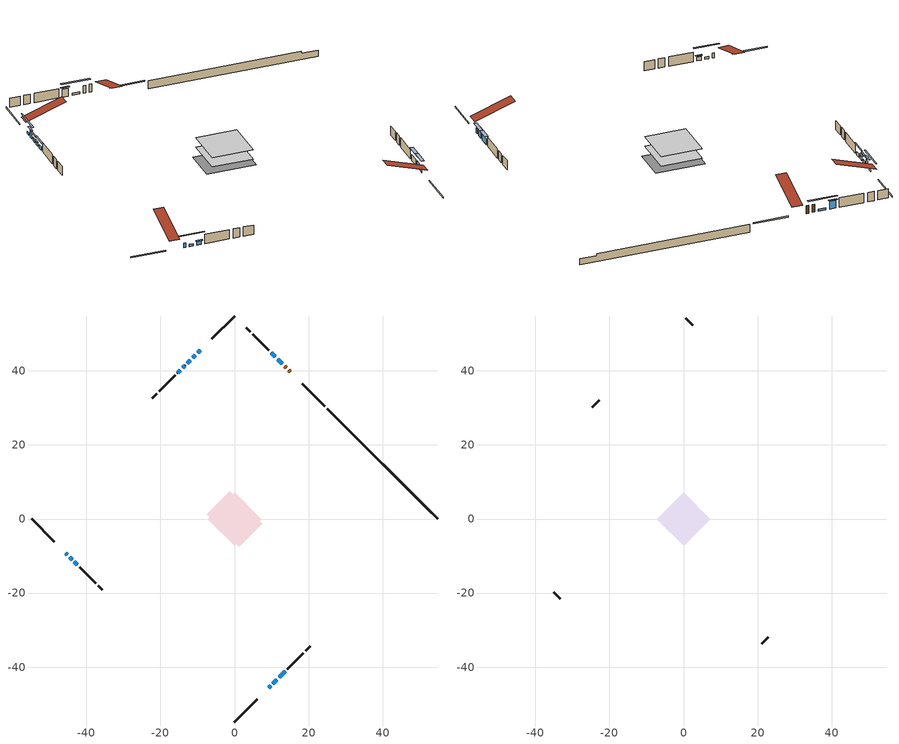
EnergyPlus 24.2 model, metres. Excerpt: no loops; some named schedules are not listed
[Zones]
conditioned space
 floor adiabatic (AdiabaticFloorConstruction): -7.27,0 0,7.27 7.27,0 0,-7.27 z0.61
 floor foundation (Slab1 construction): -7.45,1.25 -1.25,7.45 7.45,-1.25 1.25,-7.45 z-1.49
 wall outside (RimJoist1 construction): 0,-54.8 6.11,-48.69 / -54.8,0 -48.69,-6.11 / 0,54.8 -6.11,48.69 / 24.34,30.47 18.23,36.58 z0.61:0.91
 wall outside (AdiabaticWallConstruction 1): 15.05,39.76 14.64,40.16 / 13.99,40.81 13.57,41.23 z0.61:2.64
 wall outside (AdiabaticWallConstruction): 9.29,-45.51 9.72,-45.08 / -45.51,-9.29 -45.17,-9.63 z0.61:1.83; 12.92,41.89 11.62,43.18 / -9.29,45.51 -9.94,44.86 / -44.51,-10.29 -43.86,-10.94 z0.61:1.2; 10.96,43.84 9.89,44.91 z0.61:2.69; -10.59,44.21 -11.31,43.49 z0.61:2.49; -11.97,42.83 -12.71,42.09 / -14.65,40.15 -15.39,39.41 z0.61:1.5; -13.36,41.44 -13.99,40.81 z0.61:1.53; 10.38,-44.42 11.42,-43.38 / 12.08,-42.72 13.64,-41.16 z0.61:2.16; -43.21,-11.59 -42.47,-12.33 z0.61:1.55
 wall outside (Wall1 construction): 14.3,-40.5 18.61,-36.19 / -41.81,-12.99 -37.5,-17.3 / -16.04,38.76 -20.36,34.44 / 9.23,45.57 4.91,49.89 z0.61:3.05
 wall outside (Wall2 construction): 19.27,-35.53 20.41,-34.39 / -36.84,-17.96 -35.7,-19.1 / -21.02,33.78 -22.15,32.65 / 4.26,50.54 3.12,51.68 z0.61:3.05
 wall foundation (FoundationWall1 construction): 24.99,29.81,-1.49 24.99,29.81,0.61 51.82,2.98,0.61 51.82,2.98,0.1 54.8,0,0.1 54.8,0,-1.49
 window (WindowConstruction 8): 9.29,-45.51 9.72,-45.08 z0.61:1.83
 window (WindowConstruction 9): -45.51,-9.29 -45.17,-9.63 z0.61:1.83
 window (WindowConstruction 10): 12.91,41.89 11.62,43.18 z0.61:1.2
 window (WindowConstruction 11): -9.29,45.51 -9.94,44.86 z0.61:1.2
 window (WindowConstruction 12): -44.51,-10.29 -43.86,-10.94 z0.61:1.2
 window (WindowConstruction): 10.96,43.84 9.89,44.91 z0.61:2.69
 window (WindowConstruction 1): -10.59,44.21 -11.31,43.49 z0.61:2.49
 window (WindowConstruction 2): -11.97,42.83 -12.71,42.09 z0.61:1.5
 window (WindowConstruction 3): -13.36,41.44 -13.99,40.81 z0.61:1.52
 window (WindowConstruction 4): -14.65,40.15 -15.39,39.41 z0.61:1.5
 window (WindowConstruction 5): 10.38,-44.42 11.42,-43.38 z0.61:2.16
 window (WindowConstruction 6): 12.08,-42.72 13.64,-41.16 z0.61:2.16
 window (WindowConstruction 7): -43.21,-11.59 -42.47,-12.33 z0.61:1.55
 door (Door): 15.05,39.76 14.64,40.16 z0.61:2.64
 door (Door 1): 13.99,40.81 13.57,41.23 z0.61:2.64
 ceiling adiabatic (AdiabaticFloorConstruction): 0,-7.27 7.27,0 0,7.27 -7.27,0 z0.61
attic - vented
 floor to conditioned space (Floor1 construction Reversed): -7.27,0 0,7.27 7.27,0 0,-7.27 z3.05
 wall outside (Wall3 construction): 21.06,-33.74 22.87,-31.93 / -35.05,-19.75 -33.24,-21.56 / -22.81,31.99 -24.62,30.18 / 2.46,52.34 0.66,54.14 z0.61:3.05
 roof outside (Roof1 construction): 8.63,-46.17,3.05 1.55,-39.08,6.39 -0.32,-40.95,6.39 6.77,-48.03,3.05; -46.17,-8.63,3.05 -39.08,-1.55,6.39 -40.95,0.32,6.39 -48.03,-6.77,3.05; -8.63,46.17,3.05 -1.55,39.08,6.39 0.32,40.95,6.39 -6.77,48.03,3.05; 15.7,39.1,3.05 8.62,32.01,6.39 10.48,30.15,6.39 17.57,37.23,3.05
shading: 9.68,45.12 14.85,39.95 15.16,40.25 9.99,45.42 z3.94; -12.09,42.71 -7.13,47.67 -7.34,47.88 -12.31,42.92 z4.25; -41.93,-12.87 -46.45,-8.35 -46.75,-8.66 -42.23,-13.18 z3.94; 9.68,45.13 11.18,43.63 11.48,43.93 9.98,45.43 z2.99; -11.74,43.06 -10.16,44.64 -10.37,44.85 -11.95,43.27 z3.1; -13.57,41.23 -11.11,43.69 -11.32,43.91 -13.78,41.44 z2.72; -14.2,40.6 -13.15,41.65 -13.36,41.86 -14.42,40.81 z1.82; -16.46,38.34 -13.57,41.23 -13.79,41.44 -16.67,38.55 z3.02; 12.28,-42.52 9.52,-45.28 10.05,-45.82 12.82,-43.06 z3.38; 14.5,-40.3 11.21,-43.59 11.75,-44.12 15.04,-40.84 z3.38; -42.26,-12.54 -43.42,-11.38 -43.72,-11.69 -42.56,-12.84 z1.85
[Building]
Building 1: Terrain=Suburbs
[Site:Location]
Mont Joli AP_QC: Latitude {deg}=48.61; Longitude {deg}=-68.21; Time Zone {hr}=-5; Elevation {m}=52; Keep Site Location Information=Yes
[Site:GroundTemperature:Shallow]
-0.843868, -3.04892, -3.2255, -2.1791, 2.02165, 6.20283, 9.82768, 12.1239, 12.319, 10.4514, 6.91898, 2.86606
[Site:WaterMainsTemperature]
Calculation Method=Schedule; Temperature Schedule=mains temperature schedule
[Material] Roughness=Rough; Thermal Absorptance=0.9
Name | Thickness {m} | Conductivity {W/m-K} | Density {kg/m3} | Specific Heat {J/kg-K} | Solar Absorptance | Visible Absorptance
asphalt or fiberglass shingles | 0.00635 | 0.162714 | 1121.4 | 1465.45 | 0.4 | 0.4
ceiling loosefill ins | 0.0846667 | 0.0480833 | 16.02 | 1046.75 | 0.7 | 0.7
ceiling stud and cavity | 0.1397 | 0.615002 | 65.682 | 1177.47 | 0.7 | 0.7
concrete 4.0 in. | 0.1016 | 1.803125 | 2242.8 | 837.4 | 0.7 | 0.7
concrete 8.0 in. | 0.2032 | 1.803125 | 2242.8 | 837.4 | 0.7 | 0.7
door material | 0.04445 | 0.0451087 | 512.64 | 1214.23 | 0.7 | 0.7
exterior vertical ins | 0.0421978 | 0.029427 | 32.04 | 1214.23 | 0.7 | 0.7
floor covering | 0.0127 | 0.0433444 | 54.468 | 1339.84 | 0.6 | 0.6
floor rigid ins; wall rigid ins 1 | 0.512978 | 0.029427 | 32.04 | 1214.23 | 0.7 | 0.7
floor stud and cavity | 0.1397 | 1.75129 | 37.0049 | 1207.88 | 0.7 | 0.7
furniture material conditioned space 1 | 0.1524 | 0.115458 | 640.8 | 1214.23 | 0.6 | 0.6
gypsum board | 0.0127 | 0.160291 | 801 | 837.4 | 0.6 | 0.6
gypsum board 1 | 0.0127 | 0.160291 | 801 | 837.4 | 0.7 | 0.7
osb sheathing 0.5 in. | 0.0127 | 0.115458 | 512.64 | 1214.23 | 0.7 | 0.7
osb sheathing 0.75 in. | 0.01905 | 0.115458 | 512.64 | 1214.23 | 0.7 | 0.7
osb sheathing 2.0 in. | 0.0508 | 0.115458 | 512.64 | 1214.23 | 0.7 | 0.7
rim joist stud and cavity | 0.0508 | 0.0293316 | 125.044 | 1163.47 | 0.6 | 0.6
wall rigid ins | 0.051816 | 0.029427 | 32.04 | 1214.23 | 0.7 | 0.7
wall stud and cavity | 0.1397 | 0.0865195 | 139.0536 | 1170.24 | 0.7 | 0.7
wall stud and cavity 1 | 0.1397 | 0.0887454 | 139.0536 | 1170.24 | 0.7 | 0.7
wall stud and cavity 2 | 0.0889 | 6.1454 | 50.32683 | 1063.81 | 0.6 | 0.6
wall stud and cavity 3 | 0.0889 | 0.380278 | 52.3479 | 1209.89 | 0.7 | 0.7
wall stud and cavity 4 | 0.0889 | 0.391764 | 83.0341 | 1211.67 | 0.7 | 0.7
wood siding | 0.0254 | 0.102417 | 544.68 | 1172.36 | 0.4 | 0.4
wood siding 1 | 0.00254 | 0.102417 | 544.68 | 1172.36 | 0.4 | 0.4
wood siding 2; wood siding 3; wood siding 4 | 0.0254 | 0.102417 | 544.68 | 1172.36 | 0.7 | 0.7
[WindowMaterial:SimpleGlazingSystem]
Name | U-Factor {W/m2-K} | Solar Heat Gain Coefficient
WindowMaterial | 1.70283 | 0.41
WindowMaterial 1 | 1.32922 | 0.41
WindowMaterial 10 | 3.00026 | 0.5
WindowMaterial 2 | 1.51546 | 0.34
WindowMaterial 3 | 1.53533 | 0.34
WindowMaterial 4 | 1.76472 | 0.42
WindowMaterial 5 | 1.72725 | 0.43
WindowMaterial 6 | 1.50581 | 0.35
WindowMaterial 7 | 2.96789 | 0.62
WindowMaterial 8 | 2.97584 | 0.61
WindowMaterial 9 | 1.62504 | 0.3
[Construction]
AdiabaticFloorConstruction: floor stud and cavity, floor rigid ins, osb sheathing 0.75 in., floor covering
AdiabaticWallConstruction: wood siding 3, wall rigid ins 1, wall stud and cavity 3, gypsum board
AdiabaticWallConstruction 1: wood siding 4, wall rigid ins 1, wall stud and cavity 3, gypsum board
Door; Door 1: door material
Floor1 construction Reversed: gypsum board, ceiling stud and cavity, ceiling loosefill ins
FoundationWall1 construction: concrete 8.0 in., gypsum board 1
furniture construction conditioned space 1: furniture material conditioned space 1
PartitionWallConstruction: gypsum board, wall stud and cavity 4, gypsum board
RimJoist1 construction: wood siding 2, osb sheathing 2.0 in., rim joist stud and cavity
Roof1 construction: asphalt or fiberglass shingles
Slab1 construction: concrete 4.0 in.
Wall1 construction: wood siding, wall rigid ins, osb sheathing 0.5 in., wall stud and cavity, gypsum board
Wall2 construction: wood siding, wall rigid ins, osb sheathing 0.5 in., wall stud and cavity 1, gypsum board
Wall3 construction: wood siding 1, wall stud and cavity 2
WindowConstruction: WindowMaterial
WindowConstruction 1: WindowMaterial 1
WindowConstruction 10; WindowConstruction 11: WindowMaterial 9
WindowConstruction 12: WindowMaterial 10
WindowConstruction 2; WindowConstruction 4: WindowMaterial 2
WindowConstruction 3: WindowMaterial 3
WindowConstruction 5: WindowMaterial 4
WindowConstruction 6: WindowMaterial 5
WindowConstruction 7: WindowMaterial 6
WindowConstruction 8: WindowMaterial 7
WindowConstruction 9: WindowMaterial 8
[Zone] Multiplier=1; Part of Total Floor Area=Yes
Name | Volume {m3}
attic - vented | 57.3558
conditioned space | 503.7
[Space]
Name | Zone | Volume {m3}
attic - vented 1 | attic - vented | 57.3558
conditioned space 1 | conditioned space | 503.7
[ZoneInfiltration:EffectiveLeakageArea]
infil attic - vented 1: Zone or Space=attic - vented 1; Schedule=Always On Discrete; Effective Air Leakage Area {cm2}=3680; Stack Coefficient=0.000401785; Wind Coefficient=1.35431e-05
[ZoneMixing]
whole house fan mix: Zone or Space=attic - vented; Schedule=Always On Continuous; Design Flow Rate Calculation Method=Flow/Zone; Design Flow Rate {m3/s}=0; Source Zone or Space=conditioned space
[SurfaceProperty:ExposedFoundationPerimeter]
Slab1: Exposed Perimeter Calculation Method=TotalExposedPerimeter; Total Exposed Perimeter {m}=42.155
[InternalMass] Zone or ZoneList=conditioned space; Space or SpaceList=conditioned space 1
Name | Construction | Surface Area {m2}
furniture mass conditioned space 1 | furniture construction conditioned space 1 | 85.4919
partition wall mass | PartitionWallConstruction | 213.73
[Lights]
interior lighting: Zone or ZoneList or Space or SpaceList=conditioned space 1; Schedule=interior lighting schedule; Design Level Calculation Method=LightingLevel; Lighting Level {W}=343.2; Return Air Fraction=0; Fraction Radiant=0.6; Fraction Visible=0.2; Fraction Replaceable=1
[People]
occupants: Zone or ZoneList or Space or SpaceList=conditioned space 1; Number of People Schedule=occupants schedule; Number of People Calculation Method=People; Number of People=3; Fraction Radiant=0.314171; Sensible Heat Fraction=0.56303; Activity Level Schedule=occupants activity schedule; Carbon Dioxide Generation Rate {m3/s-W}=0; Enable ASHRAE 55 Comfort Warnings=No; Mean Radiant Temperature Calculation Type=EnclosureAveraged
[ElectricEquipment] Zone or ZoneList or Space or SpaceList=conditioned space 1; Design Level Calculation Method=EquipmentLevel
Name | Schedule | Design Level {W} | Fraction Latent | Fraction Radiant | Fraction Lost
clothes dryer | clothes dryer schedule | 140.772 | 0.015 | 0.081 | 0.85
clothes washer | clothes washer schedule | 32.1985 | 0.03 | 0.162 | 0.7
cooking range | cooking range schedule | 215.147 | 0.08 | 0.432 | 0.2
dishwasher | dishwasher schedule | 66.8632 | 0.3 | 0.18 | 0.4
fridge | fridge schedule | 72.9452 | 0 | 0.6 | 0
mech vent bath fan 0 | mech vent bath fan 0 schedule | 100 | 0 | 0 | 1
mech vent house fan | mech vent house fan schedule | 0 | 0 | 0 | 1
mech vent house fan cfis | mech vent house fan cfis schedule | 0 | 0 | 0 | 0
mech vent range fan 0 | mech vent range fan 0 schedule | 150 | 0 | 0 | 1
misc plug loads | misc plug loads schedule | 494.7 | 0.045 | 0.513 | 0.1
whole house fan | Always On Discrete | 0 | 0 | 0 | 1
[OtherEquipment] Zone or ZoneList or Space or SpaceList=conditioned space 1; Design Level Calculation Method=EquipmentLevel
Name | Fuel Type | Schedule | Design Level {W} | Fraction Latent | Fraction Radiant | Fraction Lost
clothes dryer 1 | Electricity | clothes dryer schedule | 0 | 0.015 | 0.081 | 0.85
cooking range 1 | Electricity | cooking range schedule | 0 | 0.08 | 0.432 | 0.2
general water use latent | None | general water use schedule | 62.594 | 1 | 0 | 0
general water use sensible | None | general water use schedule | -61.6891 | 0 | 0.6 | 0
mech vent house fan latent load | None | Always On Discrete | 0 | 1 | 0 | 0
mech vent house fan sensible load | None | Always On Discrete | 0 | 0 | 0 | 0
water heater energy adjustment1 | Electricity | Always On Discrete | 0.01 | 0 | 0 | 1
[ZoneInfiltration:DesignFlowRate] Zone or ZoneList or Space or SpaceList=conditioned space 1; Schedule=Always On Discrete; Design Flow Rate Calculation Method=Flow/Zone; Design Flow Rate {m3/s}=0
infil flow; natural vent flow; whole house fan flow
[Foundation:Kiva]
Foundation Kiva 1: Initial Indoor Air Temperature {C}=18; Wall Height Above Grade {m}=0.609996; Wall Depth Below Slab {m}=0.2032; Custom Block Material Name 1=exterior vertical ins; Custom Block Depth 1 {m}=2.10001; Custom Block X Position 1 {m}=0.2159; Custom Block Z Position 1 {m}=0
[Foundation:Kiva:Settings]
Soil Conductivity {W/m-K}=0.849921; Soil Density {kg/m3}=1842.3; Soil Specific Heat {J/kg-K}=418.7; Ground Solar Absorptivity=0.9; Ground Thermal Absorptivity=0.9; Ground Surface Roughness {m}=0.03; Far-Field Width {m}=40; Deep-Ground Boundary Condition=ZeroFlux; Deep-Ground Depth {m}=40; Minimum Cell Dimension {m}=0.2; Maximum Cell Growth Coefficient=3; Simulation Timestep=Timestep
[Exterior:Lights]
exterior lighting: Schedule=exterior lighting schedule; Design Level {W}=75.6
[Schedule:Constant]
Name | Hourly Value
Always On Continuous; mech vent house fan schedule; mech vent house fan cfis schedule; Always On Discrete | 1
occupants activity schedule | 117.228
fridge schedule | 0
[Schedule:Week:Daily]
interior lighting schedule Week Rule - Jan1-Jan27: interior lighting schedule day, interior lighting schedule day, interior lighting schedule day, interior lighting schedule day, interior lighting schedule day, interior lighting schedule day, interior lighting schedule day, interior lighting schedule default day, interior lighting schedule default day, interior lighting schedule default day, interior lighting schedule default day, interior lighting schedule default day
interior lighting schedule Week Rule - Jan28-Feb3: interior lighting schedule day, interior lighting schedule day, interior lighting schedule day, interior lighting schedule day, interior lighting schedule day 1, interior lighting schedule day 1, interior lighting schedule day 1, interior lighting schedule default day, interior lighting schedule default day, interior lighting schedule default day, interior lighting schedule default day, interior lighting schedule default day
interior lighting schedule Week Rule - Feb4-Feb24: interior lighting schedule day 1, interior lighting schedule day 1, interior lighting schedule day 1, interior lighting schedule day 1, interior lighting schedule day 1, interior lighting schedule day 1, interior lighting schedule day 1, interior lighting schedule default day, interior lighting schedule default day, interior lighting schedule default day, interior lighting schedule default day, interior lighting schedule default day
interior lighting schedule Week Rule - Feb25-Mar3: interior lighting schedule day 1, interior lighting schedule day 1, interior lighting schedule day 1, interior lighting schedule day 1, interior lighting schedule day 2, interior lighting schedule day 2, interior lighting schedule day 2, interior lighting schedule default day, interior lighting schedule default day, interior lighting schedule default day, interior lighting schedule default day, interior lighting schedule default day
interior lighting schedule Week Rule - Mar4-Mar31: interior lighting schedule day 2, interior lighting schedule day 2, interior lighting schedule day 2, interior lighting schedule day 2, interior lighting schedule day 2, interior lighting schedule day 2, interior lighting schedule day 2, interior lighting schedule default day, interior lighting schedule default day, interior lighting schedule default day, interior lighting schedule default day, interior lighting schedule default day
interior lighting schedule Week Rule - Apr1-Apr28: interior lighting schedule day 3, interior lighting schedule day 3, interior lighting schedule day 3, interior lighting schedule day 3, interior lighting schedule day 3, interior lighting schedule day 3, interior lighting schedule day 3, interior lighting schedule default day, interior lighting schedule default day, interior lighting schedule default day, interior lighting schedule default day, interior lighting schedule default day
interior lighting schedule Week Rule - Apr29-May5: interior lighting schedule day 3, interior lighting schedule day 3, interior lighting schedule day 4, interior lighting schedule day 4, interior lighting schedule day 4, interior lighting schedule day 4, interior lighting schedule day 4, interior lighting schedule default day, interior lighting schedule default day, interior lighting schedule default day, interior lighting schedule default day, interior lighting schedule default day
interior lighting schedule Week Rule - May6-May26: interior lighting schedule day 4, interior lighting schedule day 4, interior lighting schedule day 4, interior lighting schedule day 4, interior lighting schedule day 4, interior lighting schedule day 4, interior lighting schedule day 4, interior lighting schedule default day, interior lighting schedule default day, interior lighting schedule default day, interior lighting schedule default day, interior lighting schedule default day
interior lighting schedule Week Rule - May27-Jun2: interior lighting schedule day 4, interior lighting schedule day 4, interior lighting schedule day 4, interior lighting schedule day 4, interior lighting schedule day 4, interior lighting schedule day 5, interior lighting schedule day 5, interior lighting schedule default day, interior lighting schedule default day, interior lighting schedule default day, interior lighting schedule default day, interior lighting schedule default day
interior lighting schedule Week Rule - Jun3-Jun30: interior lighting schedule day 5, interior lighting schedule day 5, interior lighting schedule day 5, interior lighting schedule day 5, interior lighting schedule day 5, interior lighting schedule day 5, interior lighting schedule day 5, interior lighting schedule default day, interior lighting schedule default day, interior lighting schedule default day, interior lighting schedule default day, interior lighting schedule default day
interior lighting schedule Week Rule - Jul1-Jul28: interior lighting schedule day 6, interior lighting schedule day 6, interior lighting schedule day 6, interior lighting schedule day 6, interior lighting schedule day 6, interior lighting schedule day 6, interior lighting schedule day 6, interior lighting schedule default day, interior lighting schedule default day, interior lighting schedule default day, interior lighting schedule default day, interior lighting schedule default day
interior lighting schedule Week Rule - Jul29-Aug4: interior lighting schedule day 6, interior lighting schedule day 6, interior lighting schedule day 6, interior lighting schedule day 7, interior lighting schedule day 7, interior lighting schedule day 7, interior lighting schedule day 7, interior lighting schedule default day, interior lighting schedule default day, interior lighting schedule default day, interior lighting schedule default day, interior lighting schedule default day
interior lighting schedule Week Rule - Aug5-Aug25: interior lighting schedule day 7, interior lighting schedule day 7, interior lighting schedule day 7, interior lighting schedule day 7, interior lighting schedule day 7, interior lighting schedule day 7, interior lighting schedule day 7, interior lighting schedule default day, interior lighting schedule default day, interior lighting schedule default day, interior lighting schedule default day, interior lighting schedule default day
interior lighting schedule Week Rule - Aug26-Sep1: interior lighting schedule day 7, interior lighting schedule day 7, interior lighting schedule day 7, interior lighting schedule day 7, interior lighting schedule day 7, interior lighting schedule day 7, interior lighting schedule day 8, interior lighting schedule default day, interior lighting schedule default day, interior lighting schedule default day, interior lighting schedule default day, interior lighting schedule default day
interior lighting schedule Week Rule - Sep2-Sep29: interior lighting schedule day 8, interior lighting schedule day 8, interior lighting schedule day 8, interior lighting schedule day 8, interior lighting schedule day 8, interior lighting schedule day 8, interior lighting schedule day 8, interior lighting schedule default day, interior lighting schedule default day, interior lighting schedule default day, interior lighting schedule default day, interior lighting schedule default day
interior lighting schedule Week Rule - Sep30-Oct6: interior lighting schedule day 8, interior lighting schedule day 9, interior lighting schedule day 9, interior lighting schedule day 9, interior lighting schedule day 9, interior lighting schedule day 9, interior lighting schedule day 9, interior lighting schedule default day, interior lighting schedule default day, interior lighting schedule default day, interior lighting schedule default day, interior lighting schedule default day
interior lighting schedule Week Rule - Oct7-Oct27: interior lighting schedule day 9, interior lighting schedule day 9, interior lighting schedule day 9, interior lighting schedule day 9, interior lighting schedule day 9, interior lighting schedule day 9, interior lighting schedule day 9, interior lighting schedule default day, interior lighting schedule default day, interior lighting schedule default day, interior lighting schedule default day, interior lighting schedule default day
interior lighting schedule Week Rule - Oct28-Nov3: interior lighting schedule day 9, interior lighting schedule day 9, interior lighting schedule day 9, interior lighting schedule day 9, interior lighting schedule day 10, interior lighting schedule day 10, interior lighting schedule day 10, interior lighting schedule default day, interior lighting schedule default day, interior lighting schedule default day, interior lighting schedule default day, interior lighting schedule default day
interior lighting schedule Week Rule - Nov4-Nov24: interior lighting schedule day 10, interior lighting schedule day 10, interior lighting schedule day 10, interior lighting schedule day 10, interior lighting schedule day 10, interior lighting schedule day 10, interior lighting schedule day 10, interior lighting schedule default day, interior lighting schedule default day, interior lighting schedule default day, interior lighting schedule default day, interior lighting schedule default day
interior lighting schedule Week Rule - Nov25-Dec1: interior lighting schedule day 10, interior lighting schedule day 10, interior lighting schedule day 10, interior lighting schedule day 10, interior lighting schedule day 10, interior lighting schedule day 10, interior lighting schedule day 11, interior lighting schedule default day, interior lighting schedule default day, interior lighting schedule default day, interior lighting schedule default day, interior lighting schedule default day
interior lighting schedule Week Rule - Dec2-Dec31: interior lighting schedule day 11, interior lighting schedule day 11, interior lighting schedule day 11, interior lighting schedule day 11, interior lighting schedule day 11, interior lighting schedule day 11, interior lighting schedule day 11, interior lighting schedule default day, interior lighting schedule default day, interior lighting schedule default day, interior lighting schedule default day, interior lighting schedule default day
occupants schedule Week Rule - Jan1-Dec31: occupants schedule day, occupants schedule day, occupants schedule day, occupants schedule day, occupants schedule day, occupants schedule day, occupants schedule day, occupants schedule default day, occupants schedule default day, occupants schedule default day, occupants schedule default day, occupants schedule default day
clothes dryer schedule Week Rule - Jan1-Dec31: clothes dryer schedule day, clothes dryer schedule day, clothes dryer schedule day, clothes dryer schedule day, clothes dryer schedule day, clothes dryer schedule day, clothes dryer schedule day, clothes dryer schedule default day, clothes dryer schedule default day, clothes dryer schedule default day, clothes dryer schedule default day, clothes dryer schedule default day
clothes washer schedule Week Rule - Jan1-Dec31: clothes washer schedule day, clothes washer schedule day, clothes washer schedule day, clothes washer schedule day, clothes washer schedule day, clothes washer schedule day, clothes washer schedule day, clothes washer schedule default day, clothes washer schedule default day, clothes washer schedule default day, clothes washer schedule default day, clothes washer schedule default day
cooking range schedule Week Rule - Jan1-Dec31: cooking range schedule day, cooking range schedule day, cooking range schedule day, cooking range schedule day, cooking range schedule day, cooking range schedule day, cooking range schedule day, cooking range schedule default day, cooking range schedule default day, cooking range schedule default day, cooking range schedule default day, cooking range schedule default day
dishwasher schedule Week Rule - Jan1-Dec31: dishwasher schedule day, dishwasher schedule day, dishwasher schedule day, dishwasher schedule day, dishwasher schedule day, dishwasher schedule day, dishwasher schedule day, dishwasher schedule default day, dishwasher schedule default day, dishwasher schedule default day, dishwasher schedule default day, dishwasher schedule default day
mech vent bath fan 0 schedule Week Rule - Jan1-Dec31: mech vent bath fan 0 schedule day, mech vent bath fan 0 schedule day, mech vent bath fan 0 schedule day, mech vent bath fan 0 schedule day, mech vent bath fan 0 schedule day, mech vent bath fan 0 schedule day, mech vent bath fan 0 schedule day, mech vent bath fan 0 schedule default day, mech vent bath fan 0 schedule default day, mech vent bath fan 0 schedule default day, mech vent bath fan 0 schedule default day, mech vent bath fan 0 schedule default day
mech vent range fan 0 schedule Week Rule - Jan1-Dec31: mech vent range fan 0 schedule day, mech vent range fan 0 schedule day, mech vent range fan 0 schedule day, mech vent range fan 0 schedule day, mech vent range fan 0 schedule day, mech vent range fan 0 schedule day, mech vent range fan 0 schedule day, mech vent range fan 0 schedule default day, mech vent range fan 0 schedule default day, mech vent range fan 0 schedule default day, mech vent range fan 0 schedule default day, mech vent range fan 0 schedule default day
misc plug loads schedule Week Rule - Jan1-Dec31: misc plug loads schedule day, misc plug loads schedule day, misc plug loads schedule day, misc plug loads schedule day, misc plug loads schedule day, misc plug loads schedule day, misc plug loads schedule day, misc plug loads schedule default day, misc plug loads schedule default day, misc plug loads schedule default day, misc plug loads schedule default day, misc plug loads schedule default day
general water use schedule Week Rule - Jan1-Dec31: general water use schedule day, general water use schedule day, general water use schedule day, general water use schedule day, general water use schedule day, general water use schedule day, general water use schedule day, general water use schedule default day, general water use schedule default day, general water use schedule default day, general water use schedule default day, general water use schedule default day
exterior lighting schedule Week Rule - Jan1-Jan27: exterior lighting schedule day, exterior lighting schedule day, exterior lighting schedule day, exterior lighting schedule day, exterior lighting schedule day, exterior lighting schedule day, exterior lighting schedule day, exterior lighting schedule default day, exterior lighting schedule default day, exterior lighting schedule default day, exterior lighting schedule default day, exterior lighting schedule default day
exterior lighting schedule Week Rule - Jan28-Feb3: exterior lighting schedule day, exterior lighting schedule day, exterior lighting schedule day, exterior lighting schedule day, exterior lighting schedule day 1, exterior lighting schedule day 1, exterior lighting schedule day 1, exterior lighting schedule default day, exterior lighting schedule default day, exterior lighting schedule default day, exterior lighting schedule default day, exterior lighting schedule default day
exterior lighting schedule Week Rule - Feb4-Feb24: exterior lighting schedule day 1, exterior lighting schedule day 1, exterior lighting schedule day 1, exterior lighting schedule day 1, exterior lighting schedule day 1, exterior lighting schedule day 1, exterior lighting schedule day 1, exterior lighting schedule default day, exterior lighting schedule default day, exterior lighting schedule default day, exterior lighting schedule default day, exterior lighting schedule default day
exterior lighting schedule Week Rule - Feb25-Mar3: exterior lighting schedule day 1, exterior lighting schedule day 1, exterior lighting schedule day 1, exterior lighting schedule day 1, exterior lighting schedule day 2, exterior lighting schedule day 2, exterior lighting schedule day 2, exterior lighting schedule default day, exterior lighting schedule default day, exterior lighting schedule default day, exterior lighting schedule default day, exterior lighting schedule default day
exterior lighting schedule Week Rule - Mar4-Mar31: exterior lighting schedule day 2, exterior lighting schedule day 2, exterior lighting schedule day 2, exterior lighting schedule day 2, exterior lighting schedule day 2, exterior lighting schedule day 2, exterior lighting schedule day 2, exterior lighting schedule default day, exterior lighting schedule default day, exterior lighting schedule default day, exterior lighting schedule default day, exterior lighting schedule default day
exterior lighting schedule Week Rule - Apr1-Apr28: exterior lighting schedule day 3, exterior lighting schedule day 3, exterior lighting schedule day 3, exterior lighting schedule day 3, exterior lighting schedule day 3, exterior lighting schedule day 3, exterior lighting schedule day 3, exterior lighting schedule default day, exterior lighting schedule default day, exterior lighting schedule default day, exterior lighting schedule default day, exterior lighting schedule default day
exterior lighting schedule Week Rule - Apr29-May5: exterior lighting schedule day 3, exterior lighting schedule day 3, exterior lighting schedule day 4, exterior lighting schedule day 4, exterior lighting schedule day 4, exterior lighting schedule day 4, exterior lighting schedule day 4, exterior lighting schedule default day, exterior lighting schedule default day, exterior lighting schedule default day, exterior lighting schedule default day, exterior lighting schedule default day
exterior lighting schedule Week Rule - May6-May26: exterior lighting schedule day 4, exterior lighting schedule day 4, exterior lighting schedule day 4, exterior lighting schedule day 4, exterior lighting schedule day 4, exterior lighting schedule day 4, exterior lighting schedule day 4, exterior lighting schedule default day, exterior lighting schedule default day, exterior lighting schedule default day, exterior lighting schedule default day, exterior lighting schedule default day
exterior lighting schedule Week Rule - May27-Jun2: exterior lighting schedule day 4, exterior lighting schedule day 4, exterior lighting schedule day 4, exterior lighting schedule day 4, exterior lighting schedule day 4, exterior lighting schedule day 5, exterior lighting schedule day 5, exterior lighting schedule default day, exterior lighting schedule default day, exterior lighting schedule default day, exterior lighting schedule default day, exterior lighting schedule default day
exterior lighting schedule Week Rule - Jun3-Jun30: exterior lighting schedule day 5, exterior lighting schedule day 5, exterior lighting schedule day 5, exterior lighting schedule day 5, exterior lighting schedule day 5, exterior lighting schedule day 5, exterior lighting schedule day 5, exterior lighting schedule default day, exterior lighting schedule default day, exterior lighting schedule default day, exterior lighting schedule default day, exterior lighting schedule default day
exterior lighting schedule Week Rule - Jul1-Jul28: exterior lighting schedule day 6, exterior lighting schedule day 6, exterior lighting schedule day 6, exterior lighting schedule day 6, exterior lighting schedule day 6, exterior lighting schedule day 6, exterior lighting schedule day 6, exterior lighting schedule default day, exterior lighting schedule default day, exterior lighting schedule default day, exterior lighting schedule default day, exterior lighting schedule default day
exterior lighting schedule Week Rule - Jul29-Aug4: exterior lighting schedule day 6, exterior lighting schedule day 6, exterior lighting schedule day 6, exterior lighting schedule day 7, exterior lighting schedule day 7, exterior lighting schedule day 7, exterior lighting schedule day 7, exterior lighting schedule default day, exterior lighting schedule default day, exterior lighting schedule default day, exterior lighting schedule default day, exterior lighting schedule default day
exterior lighting schedule Week Rule - Aug5-Aug25: exterior lighting schedule day 7, exterior lighting schedule day 7, exterior lighting schedule day 7, exterior lighting schedule day 7, exterior lighting schedule day 7, exterior lighting schedule day 7, exterior lighting schedule day 7, exterior lighting schedule default day, exterior lighting schedule default day, exterior lighting schedule default day, exterior lighting schedule default day, exterior lighting schedule default day
exterior lighting schedule Week Rule - Aug26-Sep1: exterior lighting schedule day 7, exterior lighting schedule day 7, exterior lighting schedule day 7, exterior lighting schedule day 7, exterior lighting schedule day 7, exterior lighting schedule day 7, exterior lighting schedule day 8, exterior lighting schedule default day, exterior lighting schedule default day, exterior lighting schedule default day, exterior lighting schedule default day, exterior lighting schedule default day
exterior lighting schedule Week Rule - Sep2-Sep29: exterior lighting schedule day 8, exterior lighting schedule day 8, exterior lighting schedule day 8, exterior lighting schedule day 8, exterior lighting schedule day 8, exterior lighting schedule day 8, exterior lighting schedule day 8, exterior lighting schedule default day, exterior lighting schedule default day, exterior lighting schedule default day, exterior lighting schedule default day, exterior lighting schedule default day
exterior lighting schedule Week Rule - Sep30-Oct6: exterior lighting schedule day 8, exterior lighting schedule day 9, exterior lighting schedule day 9, exterior lighting schedule day 9, exterior lighting schedule day 9, exterior lighting schedule day 9, exterior lighting schedule day 9, exterior lighting schedule default day, exterior lighting schedule default day, exterior lighting schedule default day, exterior lighting schedule default day, exterior lighting schedule default day
[Schedule:Year]
interior lighting schedule: interior lighting schedule Week Rule - Jan1-Jan27, 1, 1, 1, 27, interior lighting schedule Week Rule - Jan28-Feb3, 1, 28, 2, 3, interior lighting schedule Week Rule - Feb4-Feb24, 2, 4, 2, 24, interior lighting schedule Week Rule - Feb25-Mar3, 2, 25, 3, 3, interior lighting schedule Week Rule - Mar4-Mar31, 3, 4, 3, 31, interior lighting schedule Week Rule - Apr1-Apr28, 4, 1, 4, 28, interior lighting schedule Week Rule - Apr29-May5, 4, 29, 5, 5, interior lighting schedule Week Rule - May6-May26, 5, 6, 5, 26, interior lighting schedule Week Rule - May27-Jun2, 5, 27, 6, 2, interior lighting schedule Week Rule - Jun3-Jun30, 6, 3, 6, 30, interior lighting schedule Week Rule - Jul1-Jul28, 7, 1, 7, 28, interior lighting schedule Week Rule - Jul29-Aug4, 7, 29, 8, 4, interior lighting schedule Week Rule - Aug5-Aug25, 8, 5, 8, 25, interior lighting schedule Week Rule - Aug26-Sep1, 8, 26, 9, 1, interior lighting schedule Week Rule - Sep2-Sep29, 9, 2, 9, 29, interior lighting schedule Week Rule - Sep30-Oct6, 9, 30, 10, 6, interior lighting schedule Week Rule - Oct7-Oct27, 10, 7, 10, 27, interior lighting schedule Week Rule - Oct28-Nov3, 10, 28, 11, 3, interior lighting schedule Week Rule - Nov4-Nov24, 11, 4, 11, 24, interior lighting schedule Week Rule - Nov25-Dec1, 11, 25, 12, 1, interior lighting schedule Week Rule - Dec2-Dec31, 12, 2, 12, 31
occupants schedule: occupants schedule Week Rule - Jan1-Dec31, 1, 1, 12, 31
clothes dryer schedule: clothes dryer schedule Week Rule - Jan1-Dec31, 1, 1, 12, 31
clothes washer schedule: clothes washer schedule Week Rule - Jan1-Dec31, 1, 1, 12, 31
cooking range schedule: cooking range schedule Week Rule - Jan1-Dec31, 1, 1, 12, 31
dishwasher schedule: dishwasher schedule Week Rule - Jan1-Dec31, 1, 1, 12, 31
mech vent bath fan 0 schedule: mech vent bath fan 0 schedule Week Rule - Jan1-Dec31, 1, 1, 12, 31
mech vent range fan 0 schedule: mech vent range fan 0 schedule Week Rule - Jan1-Dec31, 1, 1, 12, 31
misc plug loads schedule: misc plug loads schedule Week Rule - Jan1-Dec31, 1, 1, 12, 31
general water use schedule: general water use schedule Week Rule - Jan1-Dec31, 1, 1, 12, 31
exterior lighting schedule: exterior lighting schedule Week Rule - Jan1-Jan27, 1, 1, 1, 27, exterior lighting schedule Week Rule - Jan28-Feb3, 1, 28, 2, 3, exterior lighting schedule Week Rule - Feb4-Feb24, 2, 4, 2, 24, exterior lighting schedule Week Rule - Feb25-Mar3, 2, 25, 3, 3, exterior lighting schedule Week Rule - Mar4-Mar31, 3, 4, 3, 31, exterior lighting schedule Week Rule - Apr1-Apr28, 4, 1, 4, 28, exterior lighting schedule Week Rule - Apr29-May5, 4, 29, 5, 5, exterior lighting schedule Week Rule - May6-May26, 5, 6, 5, 26, exterior lighting schedule Week Rule - May27-Jun2, 5, 27, 6, 2, exterior lighting schedule Week Rule - Jun3-Jun30, 6, 3, 6, 30, exterior lighting schedule Week Rule - Jul1-Jul28, 7, 1, 7, 28, exterior lighting schedule Week Rule - Jul29-Aug4, 7, 29, 8, 4, exterior lighting schedule Week Rule - Aug5-Aug25, 8, 5, 8, 25, exterior lighting schedule Week Rule - Aug26-Sep1, 8, 26, 9, 1, exterior lighting schedule Week Rule - Sep2-Sep29, 9, 2, 9, 29, exterior lighting schedule Week Rule - Sep30-Oct6, 9, 30, 10, 6, exterior lighting schedule Week Rule - Oct7-Oct27, 10, 7, 10, 27, exterior lighting schedule Week Rule - Oct28-Nov3, 10, 28, 11, 3, exterior lighting schedule Week Rule - Nov4-Nov24, 11, 4, 11, 24, exterior lighting schedule Week Rule - Nov25-Dec1, 11, 25, 12, 1, exterior lighting schedule Week Rule - Dec2-Dec31, 12, 2, 12, 31
[Schedule:Compact]
mains temperature schedule: Through: 01/01, For: AllDays, Until: 24:00, 4.55833, Through: 01/02, For: AllDays, Until: 24:00, 4.48833, Through: 01/03, For: AllDays, Until: 24:00, 4.41944, Through: 01/04, For: AllDays, Until: 24:00, 4.35111, Through: 01/05, For: AllDays, Until: 24:00, 4.28389, Through: 01/06, For: AllDays, Until: 24:00, 4.21778, Through: 01/07, For: AllDays, Until: 24:00, 4.15278, Through: 01/08, For: AllDays, Until: 24:00, 4.08889, Through: 01/09, For: AllDays, Until: 24:00, 4.02611, Through: 01/10, For: AllDays, Until: 24:00, 3.96444, Through: 01/11, For: AllDays, Until: 24:00, 3.90333, Through: 01/12, For: AllDays, Until: 24:00, 3.84389, Through: 01/13, For: AllDays, Until: 24:00, 3.78556, Through: 01/14, For: AllDays, Until: 24:00, 3.72833, Through: 01/15, For: AllDays, Until: 24:00, 3.67222, Through: 01/16, For: AllDays, Until: 24:00, 3.61722, Through: 01/17, For: AllDays, Until: 24:00, 3.56333, Through: 01/18, For: AllDays, Until: 24:00, 3.51111, Through: 01/19, For: AllDays, Until: 24:00, 3.46, Through: 01/20, For: AllDays, Until: 24:00, 3.41, Through: 01/21, For: AllDays, Until: 24:00, 3.36111, Through: 01/22, For: AllDays, Until: 24:00, 3.31389, Through: 01/23, For: AllDays, Until: 24:00, 3.26778, Through: 01/24, For: AllDays, Until: 24:00, 3.22278, Through: 01/25, For: AllDays, Until: 24:00, 3.17944, Through: 01/26, For: AllDays, Until: 24:00, 3.13722, Through: 01/27, For: AllDays, Until: 24:00, 3.09667, Through: 01/28, For: AllDays, Until: 24:00, 3.05722, Through: 01/29, For: AllDays, Until: 24:00, 3.01944, Through: 01/30, For: AllDays, Until: 24:00, 2.98278, Through: 01/31, For: AllDays, Until: 24:00, 2.94778, Through: 02/01, For: AllDays, Until: 24:00, 2.91389, Through: 02/02, For: AllDays, Until: 24:00, 2.88167, Through: 02/03, For: AllDays, Until: 24:00, 2.85056, Through: 02/04, For: AllDays, Until: 24:00, 2.82111, Through: 02/05, For: AllDays, Until: 24:00, 2.79278, Through: 02/06, For: AllDays, Until: 24:00, 2.76667, Through: 02/07, For: AllDays, Until: 24:00, 2.74111, Through: 02/08, For: AllDays, Until: 24:00, 2.71778, Through: 02/09, For: AllDays, Until: 24:00, 2.69556, Through: 02/10, For: AllDays, Until: 24:00, 2.675, Through: 02/11, For: AllDays, Until: 24:00, 2.65556, Through: 02/12, For: AllDays, Until: 24:00, 2.63833, Through: 02/13, For: AllDays, Until: 24:00, 2.62222, Through: 02/14, For: AllDays, Until: 24:00, 2.60722, Through: 02/15, For: AllDays, Until: 24:00, 2.59389, Through: 02/16, For: AllDays, Until: 24:00, 2.58278, Through: 02/17, For: AllDays, Until: 24:00, 2.57222, Through: 02/18, For: AllDays, Until: 24:00, 2.56389, Through: 02/19, For: AllDays, Until: 24:00, 2.55667, Through: 02/20, For: AllDays, Until: 24:00, 2.55111, Through: 02/21, For: AllDays, Until: 24:00, 2.54722, Through: 02/22, For: AllDays, Until: 24:00, 2.545, Through: 02/23, For: AllDays, Until: 24:00, 2.54389, Through: 02/24, For: AllDays, Until: 24:00, 2.54444, Through: 02/25, For: AllDays, Until: 24:00, 2.54667, Through: 02/26, For: AllDays, Until: 24:00, 2.55056, Through: 02/27, For: AllDays, Until: 24:00, 2.55556, Through: 02/28, For: AllDays, Until: 24:00, 2.56222, Through: 03/01, For: AllDays, Until: 24:00, 2.57056, Through: 03/02, For: AllDays, Until: 24:00, 2.58, Through: 03/03, For: AllDays, Until: 24:00, 2.59167, Through: 03/04, For: AllDays, Until: 24:00, 2.60444, Through: 03/05, For: AllDays, Until: 24:00, 2.61889, Through: 03/06, For: AllDays, Until: 24:00, 2.63444, Through: 03/07, For: AllDays, Until: 24:00, 2.65167, Through: 03/08, For: AllDays, Until: 24:00, 2.67056, Through: 03/09, For: AllDays, Until: 24:00, 2.69111, Through: 03/10, For: AllDays, Until: 24:00, 2.71278, Through: 03/11, For: AllDays, Until: 24:00, 2.73611, Through: 03/12, For: AllDays, Until: 24:00, 2.76111, Through: 03/13, For: AllDays, Until: 24:00, 2.78722, Through: 03/14, For: AllDays, Until: 24:00, 2.815, Through: 03/15, For: AllDays, Until: 24:00, 2.84389, Through: 03/16, For: AllDays, Until: 24:00, 2.87444, Through: 03/17, For: AllDays, Until: 24:00, 2.90667, Through: 03/18, For: AllDays, Until: 24:00, 2.94, Through: 03/19, For: AllDays, Until: 24:00, 2.975, Through: 03/20, For: AllDays, Until: 24:00, 3.01111, Through: 03/21, For: AllDays, Until: 24:00, 3.04889, Through: 03/22, For: AllDays, Until: 24:00, 3.08833, Through: 03/23, For: AllDays, Until: 24:00, 3.12833, Through: 03/24, For: AllDays, Until: 24:00, 3.17056, Through: 03/25, For: AllDays, Until: 24:00, 3.21333, Through: 03/26, For: AllDays, Until: 24:00, 3.25778, Through: 03/27, For: AllDays, Until: 24:00, 3.30389, Through: 03/28, For: AllDays, Until: 24:00, 3.35111, Through: 03/29, For: AllDays, Until: 24:00, 3.39944, Through: 03/30, For: AllDays, Until: 24:00, 3.44889, Through: 03/31, For: AllDays, Until: 24:00, 3.5, Through: 04/01, For: AllDays, Until: 24:00, 3.55222, Through: 04/02, For: AllDays, Until: 24:00, 3.60556, Through: 04/03, For: AllDays, Until: 24:00, 3.66, Through: 04/04, For: AllDays, Until: 24:00, 3.71611, Through: 04/05, For: AllDays, Until: 24:00, 3.77278, Through: 04/06, For: AllDays, Until: 24:00, 3.83111, Through: 04/07, For: AllDays, Until: 24:00, 3.89056, Through: 04/08, For: AllDays, Until: 24:00, 3.95111, Through: 04/09, For: AllDays, Until: 24:00, 4.01278, Through: 04/10, For: AllDays, Until: 24:00, 4.075, Through: 04/11, For: AllDays, Until: 24:00, 4.13889, Through: 04/12, For: AllDays, Until: 24:00, 4.20389, Through: 04/13, For: AllDays, Until: 24:00, 4.27, Through: 04/14, For: AllDays, Until: 24:00, 4.33667, Through: 04/15, For: AllDays, Until: 24:00, 4.40444, Through: 04/16, For: AllDays, Until: 24:00, 4.47333, Through: 04/17, For: AllDays, Until: 24:00, 4.54333, Through: 04/18, For: AllDays, Until: 24:00, 4.61389, Through: 04/19, For: AllDays, Until: 24:00, 4.68556, Through: 04/20, For: AllDays, Until: 24:00, 4.75833, Through: 04/21, For: AllDays, Until: 24:00, 4.83167, Through: 04/22, For: AllDays, Until: 24:00, 4.90611, Through: 04/23, For: AllDays, Until: 24:00, 4.98111, Through: 04/24, For: AllDays, Until: 24:00, 5.05722, Through: 04/25, For: AllDays, Until: 24:00, 5.13389, Through: 04/26, For: AllDays, Until: 24:00, 5.21167, Through: 04/27, For: AllDays, Until: 24:00, 5.29, Through: 04/28, For: AllDays, Until: 24:00, 5.36889, Through: 04/29, For: AllDays, Until: 24:00, 5.44833, Through: 04/30, For: AllDays, Until: 24:00, 5.52889, Through: 05/01, For: AllDays, Until: 24:00, 5.61, Through: 05/02, For: AllDays, Until: 24:00, 5.69111, Through: 05/03, For: AllDays, Until: 24:00, 5.77333, Through: 05/04, For: AllDays, Until: 24:00, 5.85667, Through: 05/05, For: AllDays, Until: 24:00, 5.94, Through: 05/06, For: AllDays, Until: 24:00, 6.02389, Through: 05/07, For: AllDays, Until: 24:00, 6.10778, Through: 05/08, For: AllDays, Until: 24:00, 6.19278, Through: 05/09, For: AllDays, Until: 24:00, 6.27833, Through: 05/10, For: AllDays, Until: 24:00, 6.36389, Through: 05/11, For: AllDays, Until: 24:00, 6.45, Through: 05/12, For: AllDays, Until: 24:00, 6.53667, Through: 05/13, For: AllDays, Until: 24:00, 6.62333, Through: 05/14, For: AllDays, Until: 24:00, 6.71056, Through: 05/15, For: AllDays, Until: 24:00, 6.79778, Through: 05/16, For: AllDays, Until: 24:00, 6.88556, Through: 05/17, For: AllDays, Until: 24:00, 6.97389, Through: 05/18, For: AllDays, Until: 24:00, 7.06222, Through: 05/19, For: AllDays, Until: 24:00, 7.15056, Through: 05/20, For: AllDays, Until: 24:00, 7.23889, Through: 05/21, For: AllDays, Until: 24:00, 7.32778, Through: 05/22, For: AllDays, Until: 24:00, 7.41667, Through: 05/23, For: AllDays, Until: 24:00, 7.50556, Through: 05/24, For: AllDays, Until: 24:00, 7.59444, Through: 05/25, For: AllDays, Until: 24:00, 7.68333, Through: 05/26, For: AllDays, Until: 24:00, 7.77278, Through: 05/27, For: AllDays, Until: 24:00, 7.86167, Through: 05/28, For: AllDays, Until: 24:00, 7.95056, Through: 05/29, For: AllDays, Until: 24:00, 8.03944, Through: 05/30, For: AllDays, Until: 24:00, 8.12833, Through: 05/31, For: AllDays, Until: 24:00, 8.21722, Through: 06/01, For: AllDays, Until: 24:00, 8.30556, Through: 06/02, For: AllDays, Until: 24:00, 8.39389, Through: 06/03, For: AllDays, Until: 24:00, 8.48222, Through: 06/04, For: AllDays, Until: 24:00, 8.57, Through: 06/05, For: AllDays, Until: 24:00, 8.65778, Through: 06/06, For: AllDays, Until: 24:00, 8.745, Through: 06/07, For: AllDays, Until: 24:00, 8.83222, Through: 06/08, For: AllDays, Until: 24:00, 8.91889, Through: 06/09, For: AllDays, Until: 24:00, 9.00556, Through: 06/10, For: AllDays, Until: 24:00, 9.09167, Through: 06/11, For: AllDays, Until: 24:00, 9.17722, Through: 06/12, For: AllDays, Until: 24:00, 9.26222, Through: 06/13, For: AllDays, Until: 24:00, 9.34722, Through: 06/14, For: AllDays, Until: 24:00, 9.43111, Through: 06/15, For: AllDays, Until: 24:00, 9.515, Through: 06/16, For: AllDays, Until: 24:00, 9.59833, Through: 06/17, For: AllDays, Until: 24:00, 9.68111, Through: 06/18, For: AllDays, Until: 24:00, 9.76333, Through: 06/19, For: AllDays, Until: 24:00, 9.84444, Through: 06/20, For: AllDays, Until: 24:00, 9.92556, Through: 06/21, For: AllDays, Until: 24:00, 10.0056, Through: 06/22, For: AllDays, Until: 24:00, 10.085, Through: 06/23, For: AllDays, Until: 24:00, 10.1639, Through: 06/24, For: AllDays, Until: 24:00, 10.2422, Through: 06/25, For: AllDays, Until: 24:00, 10.3194, Through: 06/26, For: AllDays, Until: 24:00, 10.3961, Through: 06/27, For: AllDays, Until: 24:00, 10.4717, Through: 06/28, For: AllDays, Until: 24:00, 10.5467, Through: 06/29, For: AllDays, Until: 24:00, 10.6206, Through: 06/30, For: AllDays, Until: 24:00, 10.6939, Through: 07/01, For: AllDays, Until: 24:00, 10.7667, Through: 07/02, For: AllDays, Until: 24:00, 10.8378, Through: 07/03, For: AllDays, Until: 24:00, 10.9083, Through: 07/04, For: AllDays, Until: 24:00, 10.9783, Through: 07/05, For: AllDays, Until: 24:00, 11.0467, Through: 07/06, For: AllDays, Until: 24:00, 11.1144, Through: 07/07, For: AllDays, Until: 24:00, 11.1811, Through: 07/08, For: AllDays, Until: 24:00, 11.2467, Through: 07/09, For: AllDays, Until: 24:00, 11.3111, Through: 07/10, For: AllDays, Until: 24:00, 11.375, Through: 07/11, For: AllDays, Until: 24:00, 11.4372, Through: 07/12, For: AllDays, Until: 24:00, 11.4989, Through: 07/13, For: AllDays, Until: 24:00, 11.5589, Through: 07/14, For: AllDays, Until: 24:00, 11.6178, Through: 07/15, For: AllDays, Until: 24:00, 11.6761, Through: 07/16, For: AllDays, Until: 24:00, 11.7328, Through: 07/17, For: AllDays, Until: 24:00, 11.7883, Through: 07/18, For: AllDays, Until: 24:00, 11.8428, Through: 07/19, For: AllDays, Until: 24:00, 11.8956, Through: 07/20, For: AllDays, Until: 24:00, 11.9478, Through: 07/21, For: AllDays, Until: 24:00, 11.9983, Through: 07/22, For: AllDays, Until: 24:00, 12.0478, Through: 07/23, For: AllDays, Until: 24:00, 12.0956, Through: 07/24, For: AllDays, Until: 24:00, 12.1428, Through: 07/25, For: AllDays, Until: 24:00, 12.1883, Through: 07/26, For: AllDays, Until: 24:00, 12.2322, Through: 07/27, For: AllDays, Until: 24:00, 12.275, Through: 07/28, For: AllDays, Until: 24:00, 12.3167, Through: 07/29, For: AllDays, Until: 24:00, 12.3567, Through: 07/30, For: AllDays, Until: 24:00, 12.3956, Through: 07/31, For: AllDays, Until: 24:00, 12.4328, Through: 08/01, For: AllDays, Until: 24:00, 12.4689, Through: 08/02, For: AllDays, Until: 24:00, 12.5033, Through: 08/03, For: AllDays, Until: 24:00, 12.5367, Through: 08/04, For: AllDays, Until: 24:00, 12.5683, Through: 08/05, For: AllDays, Until: 24:00, 12.5983, Through: 08/06, For: AllDays, Until: 24:00, 12.6272, Through: 08/07, For: AllDays, Until: 24:00, 12.6544, Through: 08/08, For: AllDays, Until: 24:00, 12.6806, Through: 08/09, For: AllDays, Until: 24:00, 12.705, Through: 08/10, For: AllDays, Until: 24:00, 12.7278, Through: 08/11, For: AllDays, Until: 24:00, 12.7494, Through: 08/12, For: AllDays, Until: 24:00, 12.7694, Through: 08/13, For: AllDays, Until: 24:00, 12.7878, Through: 08/14, For: AllDays, Until: 24:00, 12.805, Through: 08/15, For: AllDays, Until: 24:00, 12.8206, Through: 08/16, For: AllDays, Until: 24:00, 12.8344, Through: 08/17, For: AllDays, Until: 24:00, 12.8467, Through: 08/18, For: AllDays, Until: 24:00, 12.8578, Through: 08/19, For: AllDays, Until: 24:00, 12.8672, Through: 08/20, For: AllDays, Until: 24:00, 12.875, Through: 08/21, For: AllDays, Until: 24:00, 12.8817, Through: 08/22, For: AllDays, Until: 24:00, 12.8867, Through: 08/23, For: AllDays, Until: 24:00, 12.89, Through: 08/24, For: AllDays, Until: 24:00, 12.8917, Through: 08/25, For: AllDays, Until: 24:00, 12.8917, Through: 08/26, For: AllDays, Until: 24:00, 12.8906, Through: 08/27, For: AllDays, Until: 24:00, 12.8878, Through: 08/28, For: AllDays, Until: 24:00, 12.8833, Through: 08/29, For: AllDays, Until: 24:00, 12.8772, Through: 08/30, For: AllDays, Until: 24:00, 12.87, Through: 08/31, For: AllDays, Until: 24:00, 12.8611, Through: 09/01, For: AllDays, Until: 24:00, 12.8506, Through: 09/02, For: AllDays, Until: 24:00, 12.8389, Through: 09/03, For: AllDays, Until: 24:00, 12.825, Through: 09/04, For: AllDays, Until: 24:00, 12.81, Through: 09/05, For: AllDays, Until: 24:00, 12.7939, Through: 09/06, For: AllDays, Until: 24:00, 12.7756, Through: 09/07, For: AllDays, Until: 24:00, 12.7561, Through: 09/08, For: AllDays, Until: 24:00, 12.735, Through: 09/09, For: AllDays, Until: 24:00, 12.7128, Through: 09/10, For: AllDays, Until: 24:00, 12.6889, Through: 09/11, For: AllDays, Until: 24:00, 12.6633, Through: 09/12, For: AllDays, Until: 24:00, 12.6367, Through: 09/13, For: AllDays, Until: 24:00, 12.6078, Through: 09/14, For: AllDays, Until: 24:00, 12.5783, Through: 09/15, For: AllDays, Until: 24:00, 12.5472, Through: 09/16, For: AllDays, Until: 24:00, 12.5144, Through: 09/17, For: AllDays, Until: 24:00, 12.48, Through: 09/18, For: AllDays, Until: 24:00, 12.4444, Through: 09/19, For: AllDays, Until: 24:00, 12.4078, Through: 09/20, For: AllDays, Until: 24:00, 12.3694, Through: 09/21, For: AllDays, Until: 24:00, 12.33, Through: 09/22, For: AllDays, Until: 24:00, 12.2889, Through: 09/23, For: AllDays, Until: 24:00, 12.2467, Through: 09/24, For: AllDays, Until: 24:00, 12.2028, Through: 09/25, For: AllDays, Until: 24:00, 12.1578, Through: 09/26, For: AllDays, Until: 24:00, 12.1111, Through: 09/27, For: AllDays, Until: 24:00, 12.0633, Through: 09/28, For: AllDays, Until: 24:00, 12.0144, Through: 09/29, For: AllDays, Until: 24:00, 11.9644, Through: 09/30, For: AllDays, Until: 24:00, 11.9128, Through: 10/01, For: AllDays, Until: 24:00, 11.86, Through: 10/02, For: AllDays, Until: 24:00, 11.8061, Through: 10/03, For: AllDays, Until: 24:00, 11.7511, Through: 10/04, For: AllDays, Until: 24:00, 11.6944, Through: 10/05, For: AllDays, Until: 24:00, 11.6372, Through: 10/06, For: AllDays, Until: 24:00, 11.5783, Through: 10/07, For: AllDays, Until: 24:00, 11.5183, Through: 10/08, For: AllDays, Until: 24:00, 11.4578, Through: 10/09, For: AllDays, Until: 24:00, 11.3956, Through: 10/10, For: AllDays, Until: 24:00, 11.3322, Through: 10/11, For: AllDays, Until: 24:00, 11.2678, Through: 10/12, For: AllDays, Until: 24:00, 11.2028, Through: 10/13, For: AllDays, Until: 24:00, 11.1367, Through: 10/14, For: AllDays, Until: 24:00, 11.0689, Through: 10/15, For: AllDays, Until: 24:00, 11.0006, Through: 10/16, For: AllDays, Until: 24:00, 10.9317, Through: 10/17, For: AllDays, Until: 24:00, 10.8611, Through: 10/18, For: AllDays, Until: 24:00, 10.79, Through: 10/19, For: AllDays, Until: 24:00, 10.7178, Through: 10/20, For: AllDays, Until: 24:00, 10.645, Through: 10/21, For: AllDays, Until: 24:00, 10.5711, Through: 10/22, For: AllDays, Until: 24:00, 10.4961, Through: 10/23, For: AllDays, Until: 24:00, 10.4211, Through: 10/24, For: AllDays, Until: 24:00, 10.3444, Through: 10/25, For: AllDays, Until: 24:00, 10.2672, Through: 10/26, For: AllDays, Until: 24:00, 10.1894, Through: 10/27, For: AllDays, Until: 24:00, 10.1111, Through: 10/28, For: AllDays, Until: 24:00, 10.0317, Through: 10/29, For: AllDays, Until: 24:00, 9.95167, Through: 10/30, For: AllDays, Until: 24:00, 9.87111, Through: 10/31, For: AllDays, Until: 24:00, 9.79, Through: 11/01, For: AllDays, Until: 24:00, 9.70778, Through: 11/02, For: AllDays, Until: 24:00, 9.62556, Through: 11/03, For: AllDays, Until: 24:00, 9.54222, Through: 11/04, For: AllDays, Until: 24:00, 9.45889, Through: 11/05, For: AllDays, Until: 24:00, 9.37444, Through: 11/06, For: AllDays, Until: 24:00, 9.29, Through: 11/07, For: AllDays, Until: 24:00, 9.205, Through: 11/08, For: AllDays, Until: 24:00, 9.11944, Through: 11/09, For: AllDays, Until: 24:00, 9.03389, Through: 11/10, For: AllDays, Until: 24:00, 8.94722, Through: 11/11, For: AllDays, Until: 24:00, 8.86056, Through: 11/12, For: AllDays, Until: 24:00, 8.77389, Through: 11/13, For: AllDays, Until: 24:00, 8.68611, Through: 11/14, For: AllDays, Until: 24:00, 8.59889, Through: 11/15, For: AllDays, Until: 24:00, 8.51111, Through: 11/16, For: AllDays, Until: 24:00, 8.42278, Through: 11/17, For: AllDays, Until: 24:00, 8.33444, Through: 11/18, For: AllDays, Until: 24:00, 8.24611, Through: 11/19, For: AllDays, Until: 24:00, 8.15722, Through: 11/20, For: AllDays, Until: 24:00, 8.06833, Through: 11/21, For: AllDays, Until: 24:00, 7.97944, Through: 11/22, For: AllDays, Until: 24:00, 7.89056, Through: 11/23, For: AllDays, Until: 24:00, 7.80167, Through: 11/24, For: AllDays, Until: 24:00, 7.71278, Through: 11/25, For: AllDays, Until: 24:00, 7.62389, Through: 11/26, For: AllDays, Until: 24:00, 7.53444, Through: 11/27, For: AllDays, Until: 24:00, 7.44556, Through: 11/28, For: AllDays, Until: 24:00, 7.35667, Through: 11/29, For: AllDays, Until: 24:00, 7.26778, Through: 11/30, For: AllDays, Until: 24:00, 7.17944, Through: 12/01, For: AllDays, Until: 24:00, 7.09111, Through: 12/02, For: AllDays, Until: 24:00, 7.00278, Through: 12/03, For: AllDays, Until: 24:00, 6.91444, Through: 12/04, For: AllDays, Until: 24:00, 6.82667, Through: 12/05, For: AllDays, Until: 24:00, 6.73889, Through: 12/06, For: AllDays, Until: 24:00, 6.65167, Through: 12/07, For: AllDays, Until: 24:00, 6.565, Through: 12/08, For: AllDays, Until: 24:00, 6.47833, Through: 12/09, For: AllDays, Until: 24:00, 6.39222, Through: 12/10, For: AllDays, Until: 24:00, 6.30611, Through: 12/11, For: AllDays, Until: 24:00, 6.22056, Through: 12/12, For: AllDays, Until: 24:00, 6.13556, Through: 12/13, For: AllDays, Until: 24:00, 6.05111, Through: 12/14, For: AllDays, Until: 24:00, 5.96722, Through: 12/15, For: AllDays, Until: 24:00, 5.88389, Through: 12/16, For: AllDays, Until: 24:00, 5.80056, Through: 12/17, For: AllDays, Until: 24:00, 5.71833, Through: 12/18, For: AllDays, Until: 24:00, 5.63667, Through: 12/19, For: AllDays, Until: 24:00, 5.555, Through: 12/20, For: AllDays, Until: 24:00, 5.47444, Through: 12/21, For: AllDays, Until: 24:00, 5.395, Through: 12/22, For: AllDays, Until: 24:00, 5.31556, Through: 12/23, For: AllDays, Until: 24:00, 5.23722, Through: 12/24, For: AllDays, Until: 24:00, 5.15944, Through: 12/25, For: AllDays, Until: 24:00, 5.08222, Through: 12/26, For: AllDays, Until: 24:00, 5.00611, Through: 12/27, For: AllDays, Until: 24:00, 4.93056, Through: 12/28, For: AllDays, Until: 24:00, 4.85611, Through: 12/29, For: AllDays, Until: 24:00, 4.78222, Through: 12/30, For: AllDays, Until: 24:00, 4.70944, Through: 12/31, For: AllDays, Until: 24:00, 4.63722
